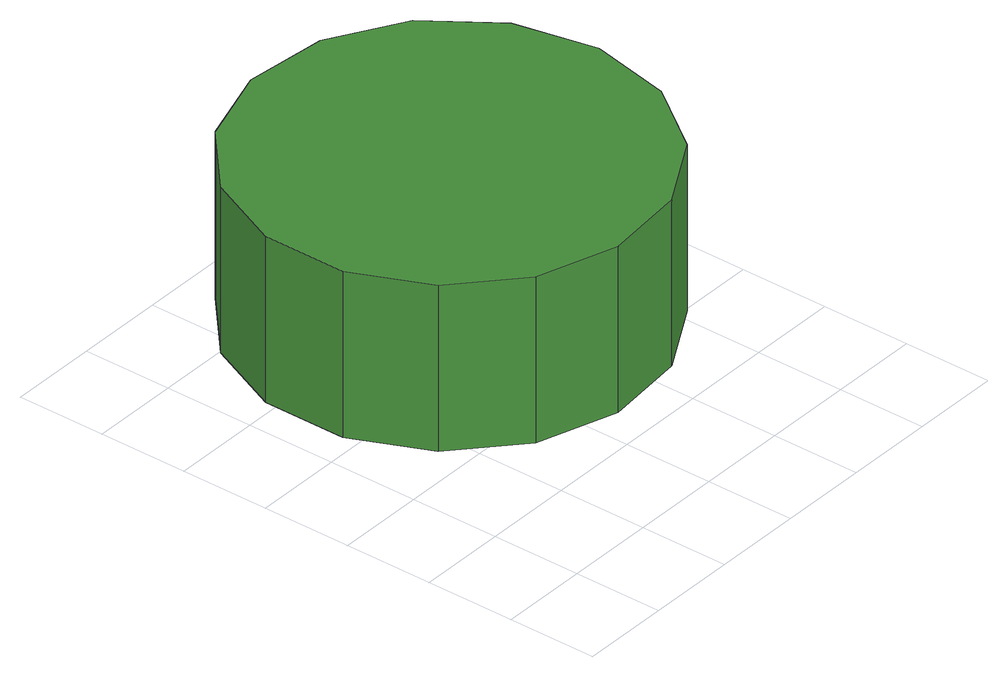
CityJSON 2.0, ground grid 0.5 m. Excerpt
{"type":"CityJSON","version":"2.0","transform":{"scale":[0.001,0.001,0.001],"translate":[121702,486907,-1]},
"CityObjects":{
"tree1":{"type":"SolitaryVegetationObject","attributes":{"function":"something"},"geometry":[{"type":"MultiSurface","lod":"1","boundaries":[[[0,1,2,3,4,5,6,7,8,9,10,11,12,13,14]],[[15,16,17,18,19,20,21,22,23,24,25,26,27,28,29]],[[0,29,28,1]],[[1,28,27,2]],[[2,27,26,3]],[[3,26,25,4]],[[4,25,24,5]],[[5,24,23,6]],[[6,23,22,7]],[[7,22,21,8]],[[8,21,20,9]],[[9,20,19,10]],[[10,19,18,11]],[[11,18,17,12]],[[12,17,16,13]],[[13,16,15,14]],[[14,15,29,0]]]}]}
},
"vertices":[
[2437,1827,1663],[2339,2287,1663],[2063,2667,1663],[1656,2902,1663],[1188,2951,1663],[741,2806,1663],[392,2491,1663],[201,2062,1663],[201,1592,1663],[392,1163,1663],[741,848,1663],[1188,703,1663],[1656,752,1663],[2063,987,1663],[2339,1367,1663],[2339,1367,707],[2063,987,707],[1656,752,707],[1188,703,707],[741,848,707],[392,1163,707],[201,1592,707],[201,2062,707],[392,2491,707],[741,2806,707],[1188,2951,707],[1656,2902,707],[2063,2667,707],[2339,2287,707],[2437,1827,707]
]}
